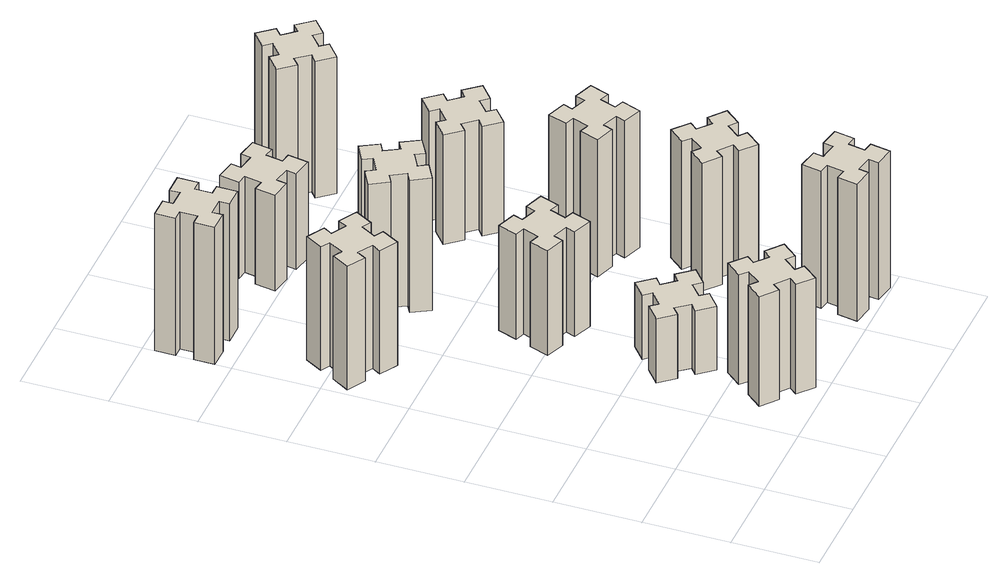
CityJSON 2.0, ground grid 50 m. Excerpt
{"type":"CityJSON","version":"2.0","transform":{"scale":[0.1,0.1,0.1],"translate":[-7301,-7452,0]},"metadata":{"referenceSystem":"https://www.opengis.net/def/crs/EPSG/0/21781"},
"CityObjects":{
"building1":{"type":"Building","attributes":{"class":"1000","function":"1000","usage":"1000","yearOfConstruction":2016,"roofType":"1000","measuredHeight":81,"storeysAboveGround":30,"storeysBelowGround":0},"geometry":[{"type":"Solid","lod":"1","boundaries":[[[[0,1,2,3,4,5,6,7,8,9,10,11,12,13,14,15,16,17,18,19]],[[17,16,20,21]],[[16,15,22,20]],[[15,14,23,22]],[[14,13,24,23]],[[13,12,25,24]],[[12,11,26,25]],[[11,10,27,26]],[[10,9,28,27]],[[9,8,29,28]],[[8,7,30,29]],[[7,6,31,30]],[[6,5,32,31]],[[5,4,33,32]],[[4,3,34,33]],[[3,2,35,34]],[[2,1,36,35]],[[1,0,37,36]],[[0,19,38,37]],[[19,18,39,38]],[[18,17,21,39]],[[24,25,26,27,28,29,30,31,32,33,34,35,36,37,38,39,21,20,22,23]]]]}]},
"building2":{"type":"Building","attributes":{"class":"1000","function":"1000","usage":"1000","yearOfConstruction":2016,"roofType":"1000","measuredHeight":72,"storeysAboveGround":30,"storeysBelowGround":0},"geometry":[{"type":"Solid","lod":"1","boundaries":[[[[40,41,42,43,44,45,46,47,48,49,50,51,52,53,54,55,56,57,58,59]],[[57,56,60,61]],[[56,55,62,60]],[[55,54,63,62]],[[54,53,64,63]],[[53,52,65,64]],[[52,51,66,65]],[[51,50,67,66]],[[50,49,68,67]],[[49,48,69,68]],[[48,47,70,69]],[[47,46,71,70]],[[46,45,72,71]],[[45,44,73,72]],[[44,43,74,73]],[[43,42,75,74]],[[42,41,76,75]],[[41,40,77,76]],[[40,59,78,77]],[[59,58,79,78]],[[58,57,61,79]],[[64,65,66,67,68,69,70,71,72,73,74,75,76,77,78,79,61,60,62,63]]]]}]},
"building3":{"type":"Building","attributes":{"class":"1000","function":"1000","usage":"1000","yearOfConstruction":2016,"roofType":"1000","measuredHeight":90,"storeysAboveGround":30,"storeysBelowGround":0},"geometry":[{"type":"Solid","lod":"1","boundaries":[[[[80,81,82,83,84,85,86,87,88,89,90,91,92,93,94,95,96,97,98,99]],[[97,96,100,101]],[[96,95,102,100]],[[95,94,103,102]],[[94,93,104,103]],[[93,92,105,104]],[[92,91,106,105]],[[91,90,107,106]],[[90,89,108,107]],[[89,88,109,108]],[[88,87,110,109]],[[87,86,111,110]],[[86,85,112,111]],[[85,84,113,112]],[[84,83,114,113]],[[83,82,115,114]],[[82,81,116,115]],[[81,80,117,116]],[[80,99,118,117]],[[99,98,119,118]],[[98,97,101,119]],[[104,105,106,107,108,109,110,111,112,113,114,115,116,117,118,119,101,100,102,103]]]]}]},
"building4":{"type":"Building","attributes":{"class":"1000","function":"1000","usage":"1000","yearOfConstruction":2016,"roofType":"1000","measuredHeight":42,"storeysAboveGround":30,"storeysBelowGround":0},"geometry":[{"type":"Solid","lod":"1","boundaries":[[[[120,121,122,123,124,125,126,127,128,129,130,131,132,133,134,135,136,137,138,139]],[[137,136,140,141]],[[136,135,142,140]],[[135,134,143,142]],[[134,133,144,143]],[[133,132,145,144]],[[132,131,146,145]],[[131,130,147,146]],[[130,129,148,147]],[[129,128,149,148]],[[128,127,150,149]],[[127,126,151,150]],[[126,125,152,151]],[[125,124,153,152]],[[124,123,154,153]],[[123,122,155,154]],[[122,121,156,155]],[[121,120,157,156]],[[120,139,158,157]],[[139,138,159,158]],[[138,137,141,159]],[[144,145,146,147,148,149,150,151,152,153,154,155,156,157,158,159,141,140,142,143]]]]}]},
"building5":{"type":"Building","attributes":{"class":"1000","function":"1000","usage":"1000","yearOfConstruction":2016,"roofType":"1000","measuredHeight":69,"storeysAboveGround":30,"storeysBelowGround":0},"geometry":[{"type":"Solid","lod":"1","boundaries":[[[[160,161,162,163,164,165,166,167,168,169,170,171,172,173,174,175,176,177,178,179]],[[177,176,180,181]],[[176,175,182,180]],[[175,174,183,182]],[[174,173,184,183]],[[173,172,185,184]],[[172,171,186,185]],[[171,170,187,186]],[[170,169,188,187]],[[169,168,189,188]],[[168,167,190,189]],[[167,166,191,190]],[[166,165,192,191]],[[165,164,193,192]],[[164,163,194,193]],[[163,162,195,194]],[[162,161,196,195]],[[161,160,197,196]],[[160,179,198,197]],[[179,178,199,198]],[[178,177,181,199]],[[184,185,186,187,188,189,190,191,192,193,194,195,196,197,198,199,181,180,182,183]]]]}]},
"building6":{"type":"Building","attributes":{"class":"1000","function":"1000","usage":"1000","yearOfConstruction":2016,"roofType":"1000","measuredHeight":87,"storeysAboveGround":30,"storeysBelowGround":0},"geometry":[{"type":"Solid","lod":"1","boundaries":[[[[200,201,202,203,204,205,206,207,208,209,210,211,212,213,214,215,216,217,218,219]],[[217,216,220,221]],[[216,215,222,220]],[[215,214,223,222]],[[214,213,224,223]],[[213,212,225,224]],[[212,211,226,225]],[[211,210,227,226]],[[210,209,228,227]],[[209,208,229,228]],[[208,207,230,229]],[[207,206,231,230]],[[206,205,232,231]],[[205,204,233,232]],[[204,203,234,233]],[[203,202,235,234]],[[202,201,236,235]],[[201,200,237,236]],[[200,219,238,237]],[[219,218,239,238]],[[218,217,221,239]],[[224,225,226,227,228,229,230,231,232,233,234,235,236,237,238,239,221,220,222,223]]]]}]},
"building7":{"type":"Building","attributes":{"class":"1000","function":"1000","usage":"1000","yearOfConstruction":2016,"roofType":"1000","measuredHeight":90,"storeysAboveGround":30,"storeysBelowGround":0},"geometry":[{"type":"Solid","lod":"1","boundaries":[[[[240,241,242,243,244,245,246,247,248,249,250,251,252,253,254,255,256,257,258,259]],[[257,256,260,261]],[[256,255,262,260]],[[255,254,263,262]],[[254,253,264,263]],[[253,252,265,264]],[[252,251,266,265]],[[251,250,267,266]],[[250,249,268,267]],[[249,248,269,268]],[[248,247,270,269]],[[247,246,271,270]],[[246,245,272,271]],[[245,244,273,272]],[[244,243,274,273]],[[243,242,275,274]],[[242,241,276,275]],[[241,240,277,276]],[[240,259,278,277]],[[259,258,279,278]],[[258,257,261,279]],[[264,265,266,267,268,269,270,271,272,273,274,275,276,277,278,279,261,260,262,263]]]]}]},
"building8":{"type":"Building","attributes":{"class":"1000","function":"1000","usage":"1000","yearOfConstruction":2016,"roofType":"1000","measuredHeight":63,"storeysAboveGround":30,"storeysBelowGround":0},"geometry":[{"type":"Solid","lod":"1","boundaries":[[[[280,281,282,283,284,285,286,287,288,289,290,291,292,293,294,295,296,297,298,299]],[[297,296,300,301]],[[296,295,302,300]],[[295,294,303,302]],[[294,293,304,303]],[[293,292,305,304]],[[292,291,306,305]],[[291,290,307,306]],[[290,289,308,307]],[[289,288,309,308]],[[288,287,310,309]],[[287,286,311,310]],[[286,285,312,311]],[[285,284,313,312]],[[284,283,314,313]],[[283,282,315,314]],[[282,281,316,315]],[[281,280,317,316]],[[280,299,318,317]],[[299,298,319,318]],[[298,297,301,319]],[[304,305,306,307,308,309,310,311,312,313,314,315,316,317,318,319,301,300,302,303]]]]}]},
"building9":{"type":"Building","attributes":{"class":"1000","function":"1000","usage":"1000","yearOfConstruction":2016,"roofType":"1000","measuredHeight":84,"storeysAboveGround":30,"storeysBelowGround":0},"geometry":[{"type":"Solid","lod":"1","boundaries":[[[[320,321,322,323,324,325,326,327,328,329,330,331,332,333,334,335,336,337,338,339]],[[337,336,340,341]],[[336,335,342,340]],[[335,334,343,342]],[[334,333,344,343]],[[333,332,345,344]],[[332,331,346,345]],[[331,330,347,346]],[[330,329,348,347]],[[329,328,349,348]],[[328,327,350,349]],[[327,326,351,350]],[[326,325,352,351]],[[325,324,353,352]],[[324,323,354,353]],[[323,322,355,354]],[[322,321,356,355]],[[321,320,357,356]],[[320,339,358,357]],[[339,338,359,358]],[[338,337,341,359]],[[344,345,346,347,348,349,350,351,352,353,354,355,356,357,358,359,341,340,342,343]]]]}]},
"building10":{"type":"Building","attributes":{"class":"1000","function":"1000","usage":"1000","yearOfConstruction":2016,"roofType":"1000","measuredHeight":90,"storeysAboveGround":30,"storeysBelowGround":0},"geometry":[{"type":"Solid","lod":"1","boundaries":[[[[360,361,362,363,364,365,366,367,368,369,370,371,372,373,374,375,376,377,378,379]],[[377,376,380,381]],[[376,375,382,380]],[[375,374,383,382]],[[374,373,384,383]],[[373,372,385,384]],[[372,371,386,385]],[[371,370,387,386]],[[370,369,388,387]],[[369,368,389,388]],[[368,367,390,389]],[[367,366,391,390]],[[366,365,392,391]],[[365,364,393,392]],[[364,363,394,393]],[[363,362,395,394]],[[362,361,396,395]],[[361,360,397,396]],[[360,379,398,397]],[[379,378,399,398]],[[378,377,381,399]],[[384,385,386,387,388,389,390,391,392,393,394,395,396,397,398,399,381,380,382,383]]]]}]},
"building11":{"type":"Building","attributes":{"class":"1000","function":"1000","usage":"1000","yearOfConstruction":2016,"roofType":"1000","measuredHeight":72,"storeysAboveGround":30,"storeysBelowGround":0},"geometry":[{"type":"Solid","lod":"1","boundaries":[[[[400,401,402,403,404,405,406,407,408,409,410,411,412,413,414,415,416,417,418,419]],[[417,416,420,421]],[[416,415,422,420]],[[415,414,423,422]],[[414,413,424,423]],[[413,412,425,424]],[[412,411,426,425]],[[411,410,427,426]],[[410,409,428,427]],[[409,408,429,428]],[[408,407,430,429]],[[407,406,431,430]],[[406,405,432,431]],[[405,404,433,432]],[[404,403,434,433]],[[403,402,435,434]],[[402,401,436,435]],[[401,400,437,436]],[[400,419,438,437]],[[419,418,439,438]],[[418,417,421,439]],[[424,425,426,427,428,429,430,431,432,433,434,435,436,437,438,439,421,420,422,423]]]]}]},
"building12":{"type":"Building","attributes":{"class":"1000","function":"1000","usage":"1000","yearOfConstruction":2016,"roofType":"1000","measuredHeight":90,"storeysAboveGround":30,"storeysBelowGround":0},"geometry":[{"type":"Solid","lod":"1","boundaries":[[[[440,441,442,443,444,445,446,447,448,449,450,451,452,453,454,455,456,457,458,459]],[[457,456,460,461]],[[456,455,462,460]],[[455,454,463,462]],[[454,453,464,463]],[[453,452,465,464]],[[452,451,466,465]],[[451,450,467,466]],[[450,449,468,467]],[[449,448,469,468]],[[448,447,470,469]],[[447,446,471,470]],[[446,445,472,471]],[[445,444,473,472]],[[444,443,474,473]],[[443,442,475,474]],[[442,441,476,475]],[[441,440,477,476]],[[440,459,478,477]],[[459,458,479,478]],[[458,457,461,479]],[[464,465,466,467,468,469,470,471,472,473,474,475,476,477,478,479,461,460,462,463]]]]}]}
},
"vertices":[
[346,2327,0],[396,2414,0],[448,2384,0],[508,2488,0],[404,2548,0],[374,2496,0],[287,2546,0],[317,2598,0],[213,2658,0],[153,2554,0],[205,2524,0],[155,2437,0],[103,2467,0],[43,2363,0],[147,2303,0],[177,2355,0],[264,2305,0],[234,2253,0],[338,2193,0],[398,2297,0],[264,2305,810],[234,2253,810],[177,2355,810],[147,2303,810],[43,2363,810],[103,2467,810],[155,2437,810],[205,2524,810],[153,2554,810],[213,2658,810],[317,2598,810],[287,2546,810],[374,2496,810],[404,2548,810],[508,2488,810],[448,2384,810],[396,2414,810],[346,2327,810],[398,2297,810],[338,2193,810],
[806,253,0],[883,189,0],[844,143,0],[936,66,0],[1013,158,0],[967,196,0],[1032,273,0],[1078,234,0],[1155,326,0],[1063,403,0],[1024,357,0],[948,422,0],[986,468,0],[894,545,0],[817,453,0],[863,414,0],[799,338,0],[753,376,0],[676,284,0],[768,207,0],[799,338,720],[753,376,720],[863,414,720],[817,453,720],[894,545,720],[986,468,720],[948,422,720],[1024,357,720],[1063,403,720],[1155,326,720],[1078,234,720],[1032,273,720],[967,196,720],[1013,158,720],[936,66,720],[844,143,720],[883,189,720],[806,253,720],[768,207,720],[676,284,720],
[285,3215,0],[285,3315,0],[345,3315,0],[345,3435,0],[225,3435,0],[225,3375,0],[125,3375,0],[125,3435,0],[5,3435,0],[5,3315,0],[65,3315,0],[65,3215,0],[5,3215,0],[5,3095,0],[125,3095,0],[125,3155,0],[225,3155,0],[225,3095,0],[345,3095,0],[345,3215,0],[225,3155,900],[225,3095,900],[125,3155,900],[125,3095,900],[5,3095,900],[5,3215,900],[65,3215,900],[65,3315,900],[5,3315,900],[5,3435,900],[125,3435,900],[125,3375,900],[225,3375,900],[225,3435,900],[345,3435,900],[345,3315,900],[285,3315,900],[285,3215,900],[345,3215,900],[345,3095,900],
[883,962,0],[806,897,0],[768,943,0],[676,866,0],[753,774,0],[799,813,0],[863,736,0],[817,698,0],[894,606,0],[986,683,0],[948,729,0],[1024,793,0],[1063,747,0],[1155,824,0],[1078,916,0],[1032,878,0],[967,954,0],[1013,993,0],[936,1085,0],[844,1008,0],[967,954,420],[1013,993,420],[1032,878,420],[1078,916,420],[1155,824,420],[1063,747,420],[1024,793,420],[948,729,420],[986,683,420],[894,606,420],[817,698,420],[863,736,420],[799,813,420],[753,774,420],[676,866,420],[768,943,420],[806,897,420],[883,962,420],[844,1008,420],[936,1085,420],
[1002,1501,0],[1036,1595,0],[1092,1574,0],[1133,1687,0],[1020,1728,0],[1000,1672,0],[906,1706,0],[927,1762,0],[814,1803,0],[773,1690,0],[829,1670,0],[795,1576,0],[739,1597,0],[697,1484,0],[810,1443,0],[831,1499,0],[925,1465,0],[904,1409,0],[1017,1367,0],[1058,1480,0],[925,1465,690],[904,1409,690],[831,1499,690],[810,1443,690],[697,1484,690],[739,1597,690],[795,1576,690],[829,1670,690],[773,1690,690],[814,1803,690],[927,1762,690],[906,1706,690],[1000,1672,690],[1020,1728,690],[1133,1687,690],[1092,1574,690],[1036,1595,690],[1002,1501,690],[1058,1480,690],[1017,1367,690],
[927,2305,0],[1014,2355,0],[1044,2303,0],[1148,2363,0],[1088,2467,0],[1036,2437,0],[986,2524,0],[1038,2554,0],[978,2658,0],[874,2598,0],[904,2546,0],[817,2496,0],[787,2548,0],[683,2488,0],[743,2384,0],[795,2414,0],[845,2327,0],[793,2297,0],[853,2193,0],[957,2253,0],[845,2327,870],[793,2297,870],[795,2414,870],[743,2384,870],[683,2488,870],[787,2548,870],[817,2496,870],[904,2546,870],[874,2598,870],[978,2658,870],[1038,2554,870],[986,2524,870],[1036,2437,870],[1088,2467,870],[1148,2363,870],[1044,2303,870],[1014,2355,870],[927,2305,870],[957,2253,870],[853,2193,870],
[1824,305,0],[1725,322,0],[1736,381,0],[1617,402,0],[1597,284,0],[1656,274,0],[1638,175,0],[1579,186,0],[1558,67,0],[1677,47,0],[1687,106,0],[1785,88,0],[1775,29,0],[1893,8,0],[1914,127,0],[1855,137,0],[1872,235,0],[1931,225,0],[1952,343,0],[1834,364,0],[1872,235,900],[1931,225,900],[1855,137,900],[1914,127,900],[1893,8,900],[1775,29,900],[1785,88,900],[1687,106,900],[1677,47,900],[1558,67,900],[1579,186,900],[1638,175,900],[1656,274,900],[1597,284,900],[1617,402,900],[1736,381,900],[1725,322,900],[1824,305,900],[1834,364,900],[1952,343,900],
[816,3234,0],[798,3135,0],[739,3146,0],[718,3027,0],[837,3007,0],[847,3066,0],[945,3048,0],[935,2989,0],[1053,2968,0],[1074,3087,0],[1015,3097,0],[1032,3195,0],[1091,3185,0],[1112,3303,0],[994,3324,0],[984,3265,0],[885,3282,0],[896,3341,0],[777,3362,0],[757,3244,0],[885,3282,630],[896,3341,630],[984,3265,630],[994,3324,630],[1112,3303,630],[1091,3185,630],[1032,3195,630],[1015,3097,630],[1074,3087,630],[1053,2968,630],[935,2989,630],[945,3048,630],[847,3066,630],[837,3007,630],[718,3027,630],[739,3146,630],[798,3135,630],[816,3234,630],[757,3244,630],[777,3362,630],
[1807,836,0],[1872,913,0],[1918,874,0],[1995,966,0],[1903,1043,0],[1864,997,0],[1788,1062,0],[1826,1108,0],[1734,1185,0],[1657,1093,0],[1703,1054,0],[1639,978,0],[1593,1016,0],[1516,924,0],[1608,847,0],[1646,893,0],[1723,829,0],[1684,783,0],[1776,706,0],[1853,798,0],[1723,829,840],[1684,783,840],[1646,893,840],[1608,847,840],[1516,924,840],[1593,1016,840],[1639,978,840],[1703,1054,840],[1657,1093,840],[1734,1185,840],[1826,1108,840],[1788,1062,840],[1864,997,840],[1903,1043,840],[1995,966,840],[1918,874,840],[1872,913,840],[1807,836,840],[1853,798,840],[1776,706,840],
[1740,1672,0],[1646,1706,0],[1667,1762,0],[1554,1803,0],[1513,1690,0],[1569,1670,0],[1535,1576,0],[1479,1597,0],[1437,1484,0],[1550,1443,0],[1571,1499,0],[1665,1465,0],[1644,1409,0],[1757,1367,0],[1798,1480,0],[1742,1501,0],[1776,1595,0],[1832,1574,0],[1873,1687,0],[1760,1728,0],[1776,1595,900],[1832,1574,900],[1742,1501,900],[1798,1480,900],[1757,1367,900],[1644,1409,900],[1665,1465,900],[1571,1499,900],[1550,1443,900],[1437,1484,900],[1479,1597,900],[1535,1576,900],[1569,1670,900],[1513,1690,900],[1554,1803,900],[1667,1762,900],[1646,1706,900],[1740,1672,900],[1760,1728,900],[1873,1687,900],
[1539,2293,0],[1603,2216,0],[1557,2178,0],[1634,2086,0],[1726,2163,0],[1688,2209,0],[1764,2273,0],[1803,2227,0],[1895,2304,0],[1818,2396,0],[1772,2358,0],[1707,2434,0],[1753,2473,0],[1676,2565,0],[1584,2488,0],[1623,2442,0],[1546,2377,0],[1508,2423,0],[1416,2346,0],[1493,2254,0],[1546,2377,720],[1508,2423,720],[1623,2442,720],[1584,2488,720],[1676,2565,720],[1753,2473,720],[1707,2434,720],[1772,2358,720],[1818,2396,720],[1895,2304,720],[1803,2227,720],[1764,2273,720],[1688,2209,720],[1726,2163,720],[1634,2086,720],[1557,2178,720],[1603,2216,720],[1539,2293,720],[1493,2254,720],[1416,2346,720],
[1539,3233,0],[1603,3156,0],[1557,3118,0],[1634,3026,0],[1726,3103,0],[1688,3149,0],[1764,3213,0],[1803,3167,0],[1895,3244,0],[1818,3336,0],[1772,3298,0],[1707,3374,0],[1753,3413,0],[1676,3505,0],[1584,3428,0],[1623,3382,0],[1546,3317,0],[1508,3363,0],[1416,3286,0],[1493,3194,0],[1546,3317,900],[1508,3363,900],[1623,3382,900],[1584,3428,900],[1676,3505,900],[1753,3413,900],[1707,3374,900],[1772,3298,900],[1818,3336,900],[1895,3244,900],[1803,3167,900],[1764,3213,900],[1688,3149,900],[1726,3103,900],[1634,3026,900],[1557,3118,900],[1603,3156,900],[1539,3233,900],[1493,3194,900],[1416,3286,900]
]}
